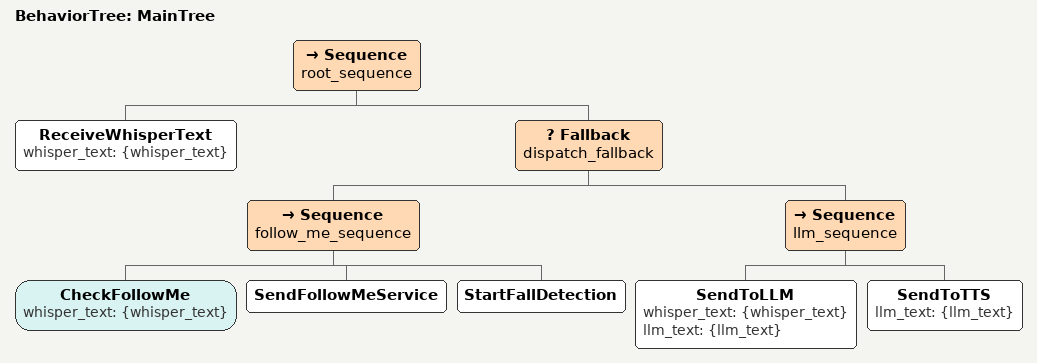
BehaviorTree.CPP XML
<?xml version="1.0" encoding="UTF-8"?>
<root BTCPP_format="4">
  <BehaviorTree ID="MainTree">
    <Sequence name="root_sequence">

      <!-- Node 1: Subscribe /whisper_out, store to blackboard -->
      <ReceiveWhisperText whisper_text="{whisper_text}" />

      <!-- Fallback: follow-me branch OR LLM branch -->
      <Fallback name="dispatch_fallback">

        <!-- Branch A: "follow me" detected -->
        <Sequence name="follow_me_sequence">
          <CheckFollowMe      whisper_text="{whisper_text}" />
          <SendFollowMeService />
          <StartFallDetection />
        </Sequence>

        <!-- Branch B: LLM fallback -->
        <Sequence name="llm_sequence">
          <SendToLLM   whisper_text="{whisper_text}" llm_text="{llm_text}" />
          <SendToTTS   llm_text="{llm_text}" />
        </Sequence>

      </Fallback>
    </Sequence>
  </BehaviorTree>
</root>
